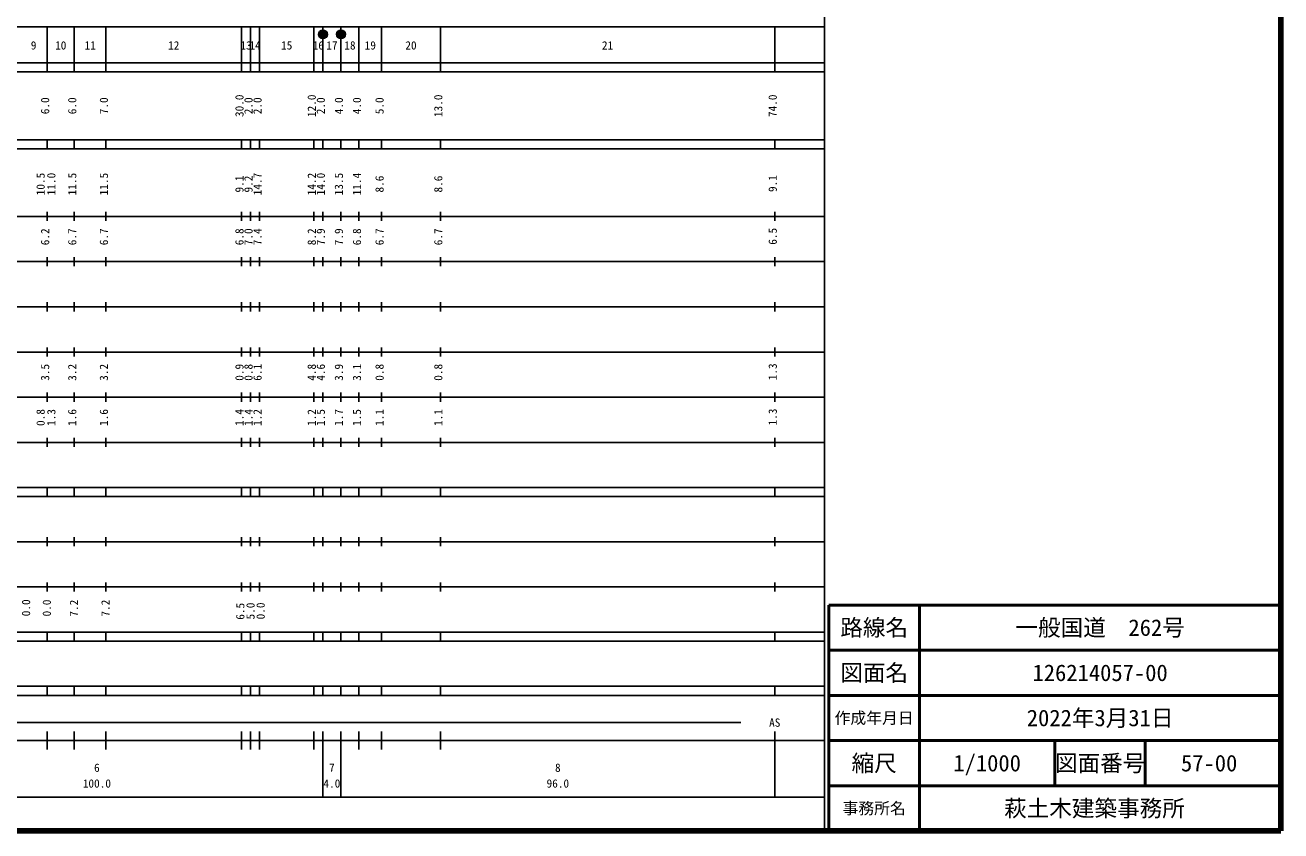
# Model space of a CAD drawing. Units: millimetres on the paper, enlarged 1000 times. Extents: x 40000 to 680000, y 20000 to 380000.
# Drawn here: x 402116 to 680000, y 20000 to 198357 of the extents above; entities that cross this region are included whole.
import ezdxf
from ezdxf.enums import TextEntityAlignment as Align

# ---------------------------------------------------------------- set-up
doc = ezdxf.new("R2010")
doc.units = ezdxf.units.MM
doc.header["$LTSCALE"] = 1000
for name, color, linetype, lineweight in [('M-TTL', 7, 'Continuous', 13), ('M-TTL-BAND', 7, 'Continuous', 25), ('M-TTL-FRAM', 2, 'Continuous', 50), ('M-TTL-LINE', 7, 'Continuous', 50)]:
    doc.layers.add(name, color=color, linetype=linetype, lineweight=lineweight)
doc.layers.add('M-TTL-TXT', color=7, linetype='Continuous')
doc.styles.add('ＭＳ ゴシック', font='')
doc.styles.get('ＭＳ ゴシック').set_extended_font_data('MS Gothic')

msp = doc.modelspace()

# ---------------------------------------------------------------- linework, layer by layer
at = {"layer": 'M-TTL', "color": 2, "lineweight": 140}
for p, q in [((680000, 20000), (680000, 380000)), ((40000, 20000), (680000, 20000))]:
    msp.add_line(p, q, dxfattribs=at)
at = {"layer": 'M-TTL'}
for centre, radius in [((468002, 196300), 1000), ((471999, 196331), 1000), ((468000, 196308), 900), ((468000, 196303), 800), ((467997, 196306), 700), ((468002, 196306), 600), ((468001, 196305), 500), ((467999, 196311), 400), ((468002, 196304), 300), ((467999, 196303), 200), ((468008, 196300), 100), ((471997, 196339), 900), ((471997, 196333), 800), ((471994, 196337), 700), ((471999, 196337), 600), ((471998, 196336), 500), ((471996, 196341), 400), ((471999, 196335), 300), ((471996, 196333), 200), ((472005, 196331), 100)]:
    msp.add_circle(centre, radius, dxfattribs=at)
at = {"layer": 'M-TTL-BAND'}
for p, q in [((579000, 20000), (579000, 370000)), ((68000, 198000), (579000, 198000)), ((407000, 188000), (407000, 198000)), ((413000, 188000), (413000, 198000)), ((420000, 188000), (420000, 198000)), ((450000, 188000), (450000, 198000)), ((452000, 188000), (452000, 198000)), ((454000, 188000), (454000, 198000)), ((466000, 188000), (466000, 198000)), ((468000, 188000), (468000, 198000)), ((472000, 188000), (472000, 198000)), ((476000, 188000), (476000, 198000)), ((481000, 188000), (481000, 198000)), ((494000, 188000), (494000, 198000)), ((568000, 188000), (568000, 198000)), ((568000, 188000), (568000, 198000)), ((40000, 190000), (579000, 190000)), ((40000, 188000), (579000, 188000)), ((40000, 173000), (579000, 173000)), ((407000, 171000), (407000, 173000)), ((413000, 171000), (413000, 173000)), ((420000, 171000), (420000, 173000)), ((450000, 171000), (450000, 173000)), ((452000, 171000), (452000, 173000)), ((454000, 171000), (454000, 173000)), ((466000, 171000), (466000, 173000)), ((468000, 171000), (468000, 173000)), ((472000, 171000), (472000, 173000)), ((476000, 171000), (476000, 173000)), ((481000, 171000), (481000, 173000)), ((494000, 171000), (494000, 173000)), ((568000, 171000), (568000, 173000)), ((568000, 171000), (568000, 173000)), ((40000, 171000), (579000, 171000)), ((40000, 156000), (579000, 156000)), ((407000, 155000), (407000, 157000)), ((413000, 155000), (413000, 157000)), ((420000, 155000), (420000, 157000)), ((450000, 155000), (450000, 157000)), ((452000, 155000), (452000, 157000)), ((454000, 155000), (454000, 157000)), ((466000, 155000), (466000, 157000)), ((468000, 155000), (468000, 157000)), ((472000, 155000), (472000, 157000)), ((476000, 155000), (476000, 157000)), ((481000, 155000), (481000, 157000)), ((494000, 155000), (494000, 157000)), ((568000, 155000), (568000, 157000)), ((568000, 155000), (568000, 157000)), ((46000, 146000), (579000, 146000)), ((407000, 145000), (407000, 147000)), ((413000, 145000), (413000, 147000)), ((420000, 145000), (420000, 147000)), ((450000, 145000), (450000, 147000)), ((452000, 145000), (452000, 147000)), ((454000, 145000), (454000, 147000)), ((466000, 145000), (466000, 147000)), ((468000, 145000), (468000, 147000)), ((472000, 145000), (472000, 147000)), ((476000, 145000), (476000, 147000)), ((481000, 145000), (481000, 147000)), ((494000, 145000), (494000, 147000)), ((568000, 145000), (568000, 147000)), ((568000, 145000), (568000, 147000)), ((407000, 135000), (407000, 137000)), ((413000, 135000), (413000, 137000)), ((420000, 135000), (420000, 137000)), ((450000, 135000), (450000, 137000)), ((452000, 135000), (452000, 137000)), ((454000, 135000), (454000, 137000)), ((466000, 135000), (466000, 137000)), ((468000, 135000), (468000, 137000)), ((472000, 135000), (472000, 137000)), ((476000, 135000), (476000, 137000)), ((481000, 135000), (481000, 137000)), ((494000, 135000), (494000, 137000)), ((568000, 135000), (568000, 137000)), ((568000, 135000), (568000, 137000)), ((52000, 136000), (579000, 136000)), ((46000, 126000), (579000, 126000)), ((407000, 125000), (407000, 127000)), ((413000, 125000), (413000, 127000)), ((420000, 125000), (420000, 127000)), ((450000, 125000), (450000, 127000)), ((452000, 125000), (452000, 127000)), ((454000, 125000), (454000, 127000)), ((466000, 125000), (466000, 127000)), ((468000, 125000), (468000, 127000)), ((472000, 125000), (472000, 127000)), ((476000, 125000), (476000, 127000)), ((481000, 125000), (481000, 127000)), ((494000, 125000), (494000, 127000)), ((568000, 125000), (568000, 127000)), ((568000, 125000), (568000, 127000)), ((407000, 115000), (407000, 117000)), ((413000, 115000), (413000, 117000)), ((420000, 115000), (420000, 117000)), ((450000, 115000), (450000, 117000)), ((452000, 115000), (452000, 117000)), ((454000, 115000), (454000, 117000)), ((466000, 115000), (466000, 117000)), ((468000, 115000), (468000, 117000)), ((472000, 115000), (472000, 117000)), ((476000, 115000), (476000, 117000)), ((481000, 115000), (481000, 117000)), ((494000, 115000), (494000, 117000)), ((568000, 115000), (568000, 117000)), ((568000, 115000), (568000, 117000)), ((52000, 116000), (579000, 116000)), ((46000, 106000), (579000, 106000)), ((407000, 105000), (407000, 107000)), ((413000, 105000), (413000, 107000)), ((420000, 105000), (420000, 107000)), ((450000, 105000), (450000, 107000)), ((452000, 105000), (452000, 107000)), ((454000, 105000), (454000, 107000)), ((466000, 105000), (466000, 107000)), ((468000, 105000), (468000, 107000)), ((472000, 105000), (472000, 107000)), ((476000, 105000), (476000, 107000)), ((481000, 105000), (481000, 107000)), ((494000, 105000), (494000, 107000)), ((568000, 105000), (568000, 107000)), ((568000, 105000), (568000, 107000)), ((40000, 96000), (579000, 96000)), ((407000, 94000), (407000, 96000)), ((413000, 94000), (413000, 96000)), ((420000, 94000), (420000, 96000)), ((450000, 94000), (450000, 96000)), ((452000, 94000), (452000, 96000)), ((454000, 94000), (454000, 96000)), ((466000, 94000), (466000, 96000)), ((468000, 94000), (468000, 96000)), ((472000, 94000), (472000, 96000)), ((476000, 94000), (476000, 96000)), ((481000, 94000), (481000, 96000)), ((494000, 94000), (494000, 96000)), ((568000, 94000), (568000, 96000)), ((568000, 94000), (568000, 96000)), ((40000, 94000), (579000, 94000)), ((49000, 84000), (579000, 84000)), ((407000, 83000), (407000, 85000)), ((413000, 83000), (413000, 85000)), ((420000, 83000), (420000, 85000)), ((450000, 83000), (450000, 85000)), ((452000, 83000), (452000, 85000)), ((454000, 83000), (454000, 85000)), ((466000, 83000), (466000, 85000)), ((468000, 83000), (468000, 85000)), ((472000, 83000), (472000, 85000)), ((476000, 83000), (476000, 85000)), ((481000, 83000), (481000, 85000)), ((494000, 83000), (494000, 85000)), ((568000, 83000), (568000, 85000)), ((568000, 83000), (568000, 85000)), ((40000, 74000), (579000, 74000)), ((407000, 73000), (407000, 75000)), ((413000, 73000), (413000, 75000)), ((420000, 73000), (420000, 75000)), ((450000, 73000), (450000, 75000)), ((452000, 73000), (452000, 75000)), ((454000, 73000), (454000, 75000)), ((466000, 73000), (466000, 75000)), ((468000, 73000), (468000, 75000)), ((472000, 73000), (472000, 75000)), ((476000, 73000), (476000, 75000)), ((481000, 73000), (481000, 75000)), ((494000, 73000), (494000, 75000)), ((568000, 73000), (568000, 75000)), ((568000, 73000), (568000, 75000)), ((40000, 64000), (579000, 64000)), ((407000, 62000), (407000, 64000)), ((413000, 62000), (413000, 64000)), ((420000, 62000), (420000, 64000)), ((450000, 62000), (450000, 64000)), ((452000, 62000), (452000, 64000)), ((454000, 62000), (454000, 64000)), ((466000, 62000), (466000, 64000)), ((468000, 62000), (468000, 64000)), ((472000, 62000), (472000, 64000)), ((476000, 62000), (476000, 64000)), ((481000, 62000), (481000, 64000)), ((494000, 62000), (494000, 64000)), ((568000, 62000), (568000, 64000)), ((568000, 62000), (568000, 64000)), ((40000, 62000), (579000, 62000)), ((40000, 52000), (579000, 52000)), ((407000, 50000), (407000, 52000)), ((413000, 50000), (413000, 52000)), ((420000, 50000), (420000, 52000)), ((450000, 50000), (450000, 52000)), ((452000, 50000), (452000, 52000)), ((454000, 50000), (454000, 52000)), ((466000, 50000), (466000, 52000)), ((468000, 50000), (468000, 52000)), ((472000, 50000), (472000, 52000)), ((476000, 50000), (476000, 52000)), ((481000, 50000), (481000, 52000)), ((494000, 50000), (494000, 52000)), ((568000, 50000), (568000, 52000)), ((568000, 50000), (568000, 52000)), ((40000, 50000), (579000, 50000)), ((71000, 44000), (560500, 44000)), ((407000, 38000), (407000, 42000)), ((413000, 38000), (413000, 42000)), ((420000, 38000), (420000, 42000)), ((450000, 38000), (450000, 42000)), ((452000, 38000), (452000, 42000)), ((454000, 38000), (454000, 42000)), ((466000, 38000), (466000, 42000)), ((468000, 27500), (468000, 42000)), ((472000, 27500), (472000, 42000)), ((476000, 38000), (476000, 42000)), ((481000, 38000), (481000, 42000)), ((494000, 38000), (494000, 42000)), ((568000, 27500), (568000, 42000)), ((568000, 27500), (568000, 42000)), ((40000, 40000), (579000, 40000)), ((68000, 27500), (579000, 27500))]:
    msp.add_line(p, q, dxfattribs=at)
at = {"layer": 'M-TTL-FRAM'}
for p, q in [((680000, 70000), (580000, 70000)), ((580000, 70000), (580000, 20000))]:
    msp.add_line(p, q, dxfattribs=at)
at = {"layer": 'M-TTL-LINE'}
for p, q in [((600000, 70000), (600000, 20000)), ((680000, 60000), (580000, 60000)), ((680000, 50000), (580000, 50000)), ((680000, 40000), (580000, 40000)), ((630000, 40000), (630000, 30000)), ((650000, 40000), (650000, 30000)), ((680000, 30000), (580000, 30000))]:
    msp.add_line(p, q, dxfattribs=at)

# ---------------------------------------------------------------- texts
at = {"layer": 'M-TTL-BAND', "style": 'ＭＳ ゴシック'}
for s, p in [('9', (404000, 192405)), ('10', (410000, 192405)), ('11', (416500, 192405)), ('12', (435000, 192405)), ('13', (451000, 192405)), ('14', (453000, 192405)), ('15', (460000, 192405)), ('16', (467000, 192405)), ('17', (470000, 192405)), ('18', (474000, 192405)), ('19', (478500, 192405)), ('20', (487500, 192405)), ('21', (531000, 192405)), ('AS', (568000, 42500)), ('6', (418000, 32523)), ('7', (470000, 32523)), ('8', (520000, 32523)), ('100.0', (418000, 29033)), ('4.0', (470000, 29033)), ('96.0', (520000, 29033))]:
    msp.add_text(s, height=1833, dxfattribs=at).set_placement(p, align=Align.BOTTOM_CENTER)
for s, p in [('6.0', (408000, 180500)), ('6.0', (414000, 180500)), ('7.0', (421000, 180500)), ('30.0', (451000, 180500)), ('2.0', (453000, 180500)), ('2.0', (455000, 180500)), ('12.0', (467000, 180500)), ('2.0', (469000, 180500)), ('4.0', (473000, 180500)), ('4.0', (477000, 180500)), ('5.0', (482000, 180500)), ('13.0', (495000, 180500)), ('74.0', (569000, 180500)), ('10.5', (407000, 163174)), ('11.0', (409370, 163174)), ('11.5', (414000, 163174)), ('11.5', (421000, 163174)), ('9.1', (451000, 163174)), ('9.2', (453000, 163174)), ('14.7', (455000, 163174)), ('14.2', (467000, 163174)), ('14.0', (469000, 163174)), ('13.5', (473000, 163174)), ('11.4', (477000, 163174)), ('8.6', (482000, 163174)), ('8.6', (495000, 163174)), ('9.1', (569008, 163286)), ('6.2', (408000, 151500)), ('6.7', (414000, 151500)), ('6.7', (421000, 151500)), ('6.8', (451000, 151500)), ('7.0', (453000, 151500)), ('7.4', (455000, 151500)), ('8.2', (467000, 151500)), ('7.9', (469000, 151500)), ('7.9', (473000, 151500)), ('6.8', (477000, 151500)), ('6.7', (482000, 151500)), ('6.7', (495000, 151500)), ('6.5', (569008, 151612)), ('3.5', (408000, 121500)), ('3.2', (414000, 121500)), ('3.2', (421000, 121500)), ('0.9', (451000, 121500)), ('0.8', (453000, 121500)), ('6.1', (455000, 121500)), ('4.8', (467000, 121500)), ('4.6', (469000, 121500)), ('3.9', (473000, 121500)), ('3.1', (477000, 121500)), ('0.8', (482000, 121500)), ('0.8', (495000, 121500)), ('1.3', (569008, 121612)), ('0.8', (407000, 111500)), ('1.3', (409370, 111500)), ('1.6', (414000, 111500)), ('1.6', (421000, 111500)), ('1.4', (451000, 111500)), ('1.4', (453000, 111500)), ('1.2', (455000, 111500)), ('1.2', (467000, 111500)), ('1.5', (469000, 111500)), ('1.7', (473000, 111500)), ('1.5', (477000, 111500)), ('1.1', (482000, 111500)), ('1.1', (495000, 111500)), ('1.3', (569008, 111612)), ('0.0', (403778, 69376)), ('0.0', (408369, 69337)), ('7.2', (414370, 69292)), ('7.2', (421360, 69299)), ('6.5', (451186, 68599)), ('5.0', (453449, 68669)), ('0.0', (455691, 68684))]:
    msp.add_text(s, height=1833, rotation=90, dxfattribs=at).set_placement(p, align=Align.BOTTOM_CENTER)
at = {"layer": 'M-TTL-TXT', "style": 'ＭＳ ゴシック'}
for s, height, p in [('路線名', 3666, (590000, 65000)), ('路線名', 3666, (590000, 65000)), ('一般国道\u3000262号', 3666, (640000, 65000)), ('図面名', 3666, (590000, 55000)), ('図面名', 3666, (590000, 55000)), ('126214057-00', 3666, (640000, 55000)), ('2022年3月31日', 3666, (640000, 45000)), ('作成年月日', 2566, (590000, 45000)), ('作成年月日', 2566, (590000, 45000)), ('縮尺', 3666, (590000, 35000)), ('縮尺', 3666, (590000, 35000)), ('1/1000', 3666, (615000, 35000)), ('図面番号', 3666, (640000, 35000)), ('図面番号', 3666, (640000, 35000)), ('57-00', 3666, (664125, 35000)), ('事務所名', 2566, (590000, 25000)), ('事務所名', 2566, (590000, 25000)), ('萩土木建築事務所 ', 3666, (640000, 25000))]:
    msp.add_text(s, height=height, dxfattribs=at).set_placement(p, align=Align.MIDDLE_CENTER)

doc.saveas('drawing.dxf')
